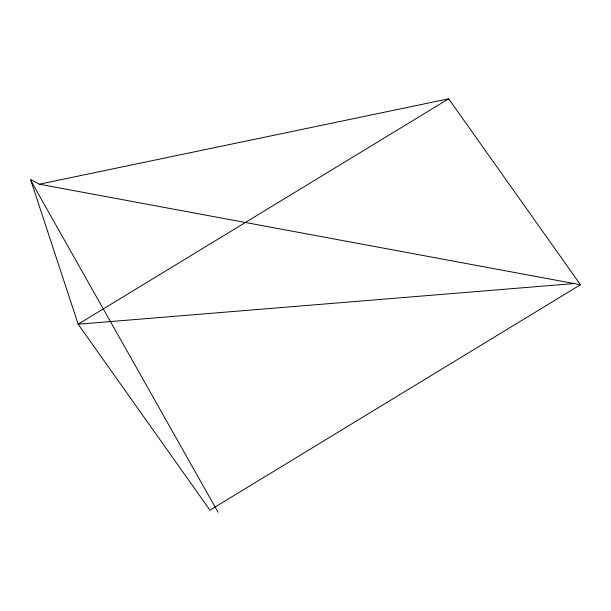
<?xml version="1.0" encoding="UTF-8"?>
<svg xmlns="http://www.w3.org/2000/svg" width="611" height="611" viewBox="0 0 611 611"><rect width="100%" height="100%" fill="white"/><g stroke="black" fill="none" stroke-linecap="round" stroke-linejoin="round"><path stroke-width="0.92" d="M448.665 98.806L78.147 324.212L209.94 510.154L580.45 284.741L448.665 98.806L39.333 184.209L30.55 179.435L78.147 324.212L574.073 283.557M39.333 184.209L580.45 284.741M31.046 180.955L218.051 512.194"/></g></svg>
